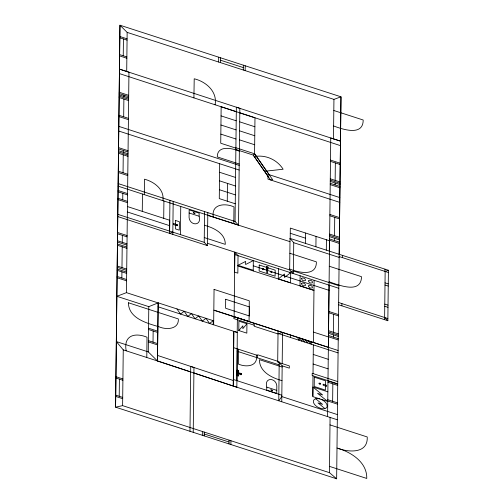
<?xml version="1.0" encoding="UTF-8"?>
<svg xmlns="http://www.w3.org/2000/svg" width="504" height="504" viewBox="0 0 504 504"><rect width="100%" height="100%" fill="white"/><g stroke="black" fill="none" stroke-linecap="round" stroke-linejoin="round"><path stroke-width="0.76" d="M233.717 347.71L237.214 348.837L236.849 387.211L233.352 386.083L233.806 331.342L237.302 332.464L236.912 380.652M337.321 419.769L233.27 386.058L233.806 331.342M119.215 396.27L119.41 379.134M123.247 55.78L123.442 38.959M121.855 277.994L121.924 271.858M121.974 267.58L122.207 246.815M122.258 242.311L122.34 235.337M122.743 199.823L122.812 193.353M123.052 172.752L123.253 154.804M123.285 152.214L123.304 150.469M123.682 116.815L123.883 99.03M123.915 96.44L123.934 95.092M336.647 478.8L329.452 472.658L122.617 405.638L123.247 349.87L116.323 341.561L119.965 25.2L340.988 96.818L336.647 478.8L115.58 407.175L116.323 341.561L148.283 351.918L157.45 360.952L233.27 386.058L233.346 379.493L281.831 395.205M126.706 71.455L127.153 32.382L119.965 25.2L115.58 407.175L122.617 405.638M126.447 292.648L158.111 302.904L148.793 306.646L116.884 296.308L126.447 292.648L128.955 72.185L119.467 69.111L119.398 73.59L340.433 145.631L340.502 141.145L119.467 69.111M126.183 350.822C123.297 335.444 134.82 332.237 147.011 337.207L146.784 357.494M142.273 211.365L142.468 194.053M144.308 194.651L144.484 179.191C154.148 181.736 164.638 189.479 162.924 200.686M148.283 351.918L148.793 306.646M153.027 342.14L153.153 331.008M158.231 302.86L157.45 360.952L190.657 371.902M163.712 218.32L163.913 201.008M169.93 200.359L169.558 233.346L172.828 232.155M169.646 231.097L169.766 220.279L127.424 206.558M172.803 234.398L173.181 201.411M180.432 234.618L180.747 206.47M189.983 431.279L190.714 366.446L193.964 367.492L193.227 432.331M199.118 216.235L199.156 213.129L189.17 209.897L189.082 217.444C189.813 225.931 202.06 226.372 199.118 216.235L189.132 212.997M207.812 212.631L207.44 245.618L204.214 242.323L204.567 211.579M202.318 435.28L202.362 431.481M204.189 435.884L204.233 432.086M213.337 217.016C210.974 203.969 225.143 202.841 233.982 206.911L233.793 223.644M213.198 324.658L213.242 320.683L209.569 323.48L205.985 318.333L202.306 321.13L198.721 315.976L195.042 318.774L191.457 313.627L187.784 316.424L184.199 311.277L180.52 314.068L176.936 308.921M213.658 324.815L213.822 310.212L338.108 350.482M218.642 62.03L218.692 57.191M220.513 62.635L220.569 57.803M219.668 163.731L219.278 198.601L235.255 203.773M227.266 201.184L227.468 183.406M229.011 443.923L229.055 440.131M230.882 444.534L230.927 440.735M233.881 316.714L233.862 318.61L254.173 325.193M207.78 215.366L238.518 225.175L235.053 221.458L236.351 107.207L239.847 108.335L238.518 225.175L289.989 241.655M234.127 316.796L234.801 252.157L238.033 255.629L237.838 273.162L234.587 272.11L234.814 252.164M237.214 332.445L237.378 317.848M238.487 349.253L238.316 364.02C246.135 367.636 258.483 366.502 256.347 355.043M238.789 330.542L238.896 321.155L246.935 323.757L246.828 333.15L238.789 330.542L242.878 325.804L242.846 328.665L246.935 323.757M238.631 373.571L238.6 376.072L237.082 375.581L237.138 370.125L238.663 370.616L238.638 373.105M239.104 373.722L239.11 373.256M243.293 70.012L243.35 65.18M245.164 70.623L245.221 65.785M313.381 342.468L313.967 290.38L253.21 270.944L253.329 260.587L245.612 264.512L245.643 261.406L237.926 265.35M254.57 153.764L254.98 117.76L239.828 112.852M254.192 323.291L254.161 326.227L278.013 333.957L282.542 332.483L282.19 363.586M257.594 357.871L257.632 354.766L279.203 361.752L278.762 400.793L281.818 396.585L337.378 414.584M266.78 387.122L266.742 390.228L276.728 393.46L276.816 385.913C276.091 377.427 263.844 376.979 266.78 387.122L276.765 390.354M278.309 278.907L284.489 274L284.451 277.458L290.688 272.708L290.575 282.876L278.29 278.901L278.403 268.726M278.013 333.957L277.698 362.13L289.327 365.898L289.302 368.147L282.164 365.835L279.191 362.615M278.05 331.021L278.019 333.44L338.077 352.901M281.755 401.764L282.164 365.835M290.027 238.386L293.738 242.708L293.385 273.565L289.668 269.936L290.027 238.386L388.42 270.264L387.847 320.727L338.625 304.775M290.203 238.442L290.323 228.085L329.433 240.754L329.314 251.118M290.455 337.472L290.487 335.053M300.119 275.795L300.006 285.888L313.986 290.424L314.099 280.325M305.512 243.401L305.626 233.043M311.182 344.182L311.207 341.769L309.809 343.741L308.473 340.88L307.081 342.852L305.739 339.992L304.347 341.97L303.005 339.11L301.606 341.082L300.264 338.222L298.872 340.194L297.53 337.334M312.997 375.82L312.77 396.616L327.751 401.474L317.57 393.334L322.61 394.966L312.883 386.978L327.865 391.829M313.022 373.577L313.349 344.887M312.927 396.232L313.028 387.463M315.907 246.771L316.027 236.414M326.309 250.142L326.428 239.784M327.581 416.613L330.744 137.983L340.484 141.139M329.452 472.658L330.076 417.419M333.49 138.871L333.938 99.389L340.988 96.818L339.186 254.312M332.64 401.279L332.842 383.846M333.371 337.063L333.396 334.87M333.428 332.281L333.629 314.307M334.467 240.553L334.492 238.272M334.524 235.683L334.732 217.344M335.097 184.905L335.122 182.983M335.147 180.394L335.349 162.962M341.87 305.827L341.895 303.666M342.607 257.676L342.632 255.427M384.962 271.398L384.987 269.155M384.602 319.675L385.151 271.461L388.42 270.264M329.074 285.163L328.356 347.325L234.133 316.657M193.914 97.915L194.21 78.775C205.997 81.61 217.596 91.64 215.082 104.8M289.642 272.349L293.416 270.976L338.839 285.692M254.325 156.618C265.444 154.4 277.124 159.648 283.128 169.231L264.524 171.297M319.681 398.859L317.659 398.563A7.371 4.366 28.4 0 0 313.4 400.989L313.387 401.883A7.377 4.366 28.4 0 0 317.564 407.043L320.922 408.492L322.938 408.782A7.39 4.372 28.4 0 0 327.203 406.356C327.254 402.898 323.858 400.586 321.023 399.294M337 447.987C347.949 452.403 368.147 454.148 367.233 436.962L329.994 424.897M220.538 60.215L243.319 67.599M127.153 32.382L333.938 99.389M119.832 36.49L127.077 38.833M119.82 37.781L127.065 40.131M333.812 110.496L363.195 120.015C363.233 136.534 342.556 129.289 333.635 125.981M119.631 54.608L126.869 56.958M119.612 55.906L126.857 58.25M236.3 111.674L221.149 106.766L220.733 143.231L235.891 148.138M239.728 121.855L254.879 126.762M221.048 115.882L236.2 120.79M330.492 160.089L340.231 163.246M239.627 130.851L254.778 135.765M220.941 124.998L236.093 129.906M119.202 92.257L128.69 95.332M330.479 161.381L340.219 164.537M119.19 93.555L128.678 96.629M119.171 94.903L128.659 97.978M119.158 96.201L128.646 99.269M119.139 97.493L128.627 100.567M239.52 139.854L254.671 144.761M220.84 134.114L235.992 139.022M235.891 147.729L254.659 153.815L272.651 179.701L270.528 179.934L253.266 155.093L235.872 149.461M330.284 178.813L340.017 181.969M330.265 180.111L340.005 183.267M239.362 151.282C232.249 148.006 217.123 144.957 217.287 156.92L239.217 164.027M330.252 181.402L339.992 184.558M330.227 183.324L339.967 186.48M118.938 115.277L128.425 118.352M330.214 184.621L339.954 187.778M118.925 116.575L128.413 119.643M339.841 197.587L268.015 174.315L267.958 179.115L339.784 202.387M118.812 126.372L239.198 165.375M118.761 131.034L239.148 170.037M219.574 172.273L235.557 177.452M329.874 214.471L339.614 217.627M329.862 215.769L339.601 218.925M118.572 147.634L128.06 150.709M219.479 180.816L235.456 185.995M118.56 148.932L128.048 152.006M118.541 150.677L128.029 153.752M118.522 151.969L128.01 155.043M118.509 153.266L127.997 156.341M219.379 189.706L235.355 194.884M329.654 234.108L339.394 237.258M329.641 235.399L339.375 238.556M329.622 236.697L339.362 239.854M329.597 238.978L339.337 242.128M118.308 171.215L127.796 174.289M329.584 240.269L339.324 243.426M118.289 172.513L127.777 175.587M290.26 233.264L305.569 238.222M118.163 183.582L235.053 221.458M339.173 256.561L388.395 272.513M293.738 242.708L339.161 257.424M118.138 186.171L238.518 225.175M118.087 190.518L127.575 193.593M118.068 191.816L127.556 194.891M385.018 282.845L388.263 283.897M204.41 225.269C213.639 227.751 225.446 233.207 225.301 244.377L204.271 237.567M289.857 253.279L316.373 261.866C316.739 276.961 298.45 272.544 289.68 269.023M329.288 266.257L361.507 276.696C361.255 294.594 338.241 284.817 329.112 281.799M117.999 198.286L127.487 201.361M384.993 285.006L388.244 286.058M117.98 199.584L127.468 202.658M127.367 211.97L169.703 225.685M207.465 243.3L289.668 269.936M117.816 214.332L204.214 242.323M117.791 216.575L207.44 245.618M234.769 254.608L338.814 288.282M384.779 304.095L388.023 305.153M384.754 306.262L387.998 307.314M253.247 265.797L329.017 290.342M237.926 265.299L253.222 270.257M237.919 265.986L253.21 270.944M338.65 302.532L387.872 318.56M117.608 232.502L127.096 235.576M117.596 233.799L127.084 236.867M117.514 240.773L127.002 243.848M117.501 242.071L126.989 245.146M328.778 311.434L338.512 314.591M117.476 243.986L126.964 247.061M328.759 312.732L338.499 315.888M117.463 245.278L126.951 248.352M328.558 330.706L338.297 333.856M328.539 331.997L338.279 335.154M328.526 333.295L338.266 336.445M117.23 266.043L126.718 269.117M328.501 335.488L338.241 338.638M117.212 267.341L126.699 270.415M328.488 336.779L338.228 339.935M313.494 332.111L328.476 336.962M117.193 269.029L126.68 272.103M117.18 270.32L126.668 273.395M117.111 276.457L126.598 279.531M117.098 277.748L126.586 280.822M213.702 320.834L158.111 302.822L157.45 360.952L123.247 349.87M313.242 354.451L328.224 359.302M158.067 306.791L237.302 332.464M313.135 364.014L328.117 368.865M237.214 348.844L257.626 355.459M337.749 381.591L312.203 373.313L312.178 375.556L337.724 383.834M237.189 351.263L279.166 364.864M327.984 380.974L337.724 384.13M282.152 367.025L259.459 359.673C259.276 371.782 271.933 377.924 281.994 380.646M327.972 382.271L337.712 385.421M148.548 328.217L157.79 331.21M148.535 329.509L157.777 332.501M148.409 340.647L157.651 343.64M327.77 399.704L337.51 402.86M148.397 341.939L157.632 344.931M237.132 370.673L238.657 371.171M327.757 400.995L337.497 404.151M237.113 372.614L240.824 373.344L241.561 373.918L241.548 374.642L240.843 374.762L237.107 373.073M237.088 374.989L238.606 375.505M115.926 376.702L122.919 378.97M115.914 378L122.9 380.262M115.718 395.136L122.711 397.404M115.7 396.434L122.692 398.696M329.521 466.389L366.761 478.454C367.214 462.716 352.139 452.819 338.757 448.554M204.214 433.982L229.03 442.027M157.595 355.452L233.415 380.558M193.901 372.954L233.27 386.058M315.731 398.809L322.604 404.422L317.999 402.929L324.866 408.542M384.628 317.425L387.847 320.727M267.989 176.337L253.266 155.093L254.659 153.815L269.073 174.661M128.425 302.765C128.52 318.427 147.029 323.259 159.037 326.794C166.169 329.988 179.078 329.496 178.34 318.938L128.425 302.765M173.678 223.6L173.666 224.639L177.162 225.773L177.175 224.734L173.678 223.6M175.568 220.494L175.474 228.923L179.285 230.158L179.38 221.722L175.568 220.494M175.896 224.721L176.608 225.666L177.641 225.502L176.929 224.557L175.896 224.721M176.268 224.891C176.967 226.46 177.748 224.305 176.268 224.891M193.353 212.549L193.347 213.066L194.935 213.583L194.941 213.06L193.353 212.549M214.061 289.397L213.822 310.073L249.058 321.489L249.291 300.812L214.061 289.397M225.685 299.263L225.584 308.246L249.417 315.97L249.518 306.986L225.685 299.263M240.811 373.344L240.799 374.737L241.277 374.22L240.855 373.344M259.214 265.016L259.144 271.026L266.723 273.483L266.792 267.466L259.214 265.016M262.244 268.745L262.956 269.69L263.989 269.527L263.277 268.582L262.244 268.745M262.615 268.916C263.321 270.484 264.09 268.323 262.615 268.916M266.503 266.332L266.477 268.752L267.977 269.237L268.002 266.818L266.503 266.332M267.593 267.712L267.523 273.729L275.102 276.186L275.171 270.163L267.593 267.712M270.358 271.373L271.07 272.317L272.103 272.154L271.391 271.209L270.358 271.373M270.73 271.543C271.429 273.111 272.204 270.957 270.73 271.543M270.963 389.775L270.957 390.298L272.544 390.814L272.551 390.285L270.963 389.775M301.531 283.721L302.104 285.025L303.32 285.818L305.361 285.636C305.991 284.01 303.553 282.649 302.129 283.065L301.531 283.721M301.587 278.68L302.161 279.978L303.377 280.778L305.418 280.596C306.048 278.97 303.61 277.609 302.186 278.025L301.587 278.68M308.524 285.988L309.097 287.286L310.307 288.086L312.354 287.904C312.984 286.272 310.546 284.918 309.116 285.333L308.524 285.988M308.58 280.948L309.154 282.246L310.369 283.046L312.411 282.857C313.034 281.232 310.603 279.877 309.173 280.293L308.58 280.948M314.313 377.181L314.206 386.474L325.439 390.115L325.546 380.822L314.313 377.181M319.007 383.261L319.712 384.206L320.752 384.035L320.034 383.097L319.007 383.261M319.378 383.424C320.084 384.993 320.846 382.838 319.378 383.424M323.177 384.237L323.165 385.27L326.661 386.404L326.674 385.371L323.177 384.237"/></g></svg>
